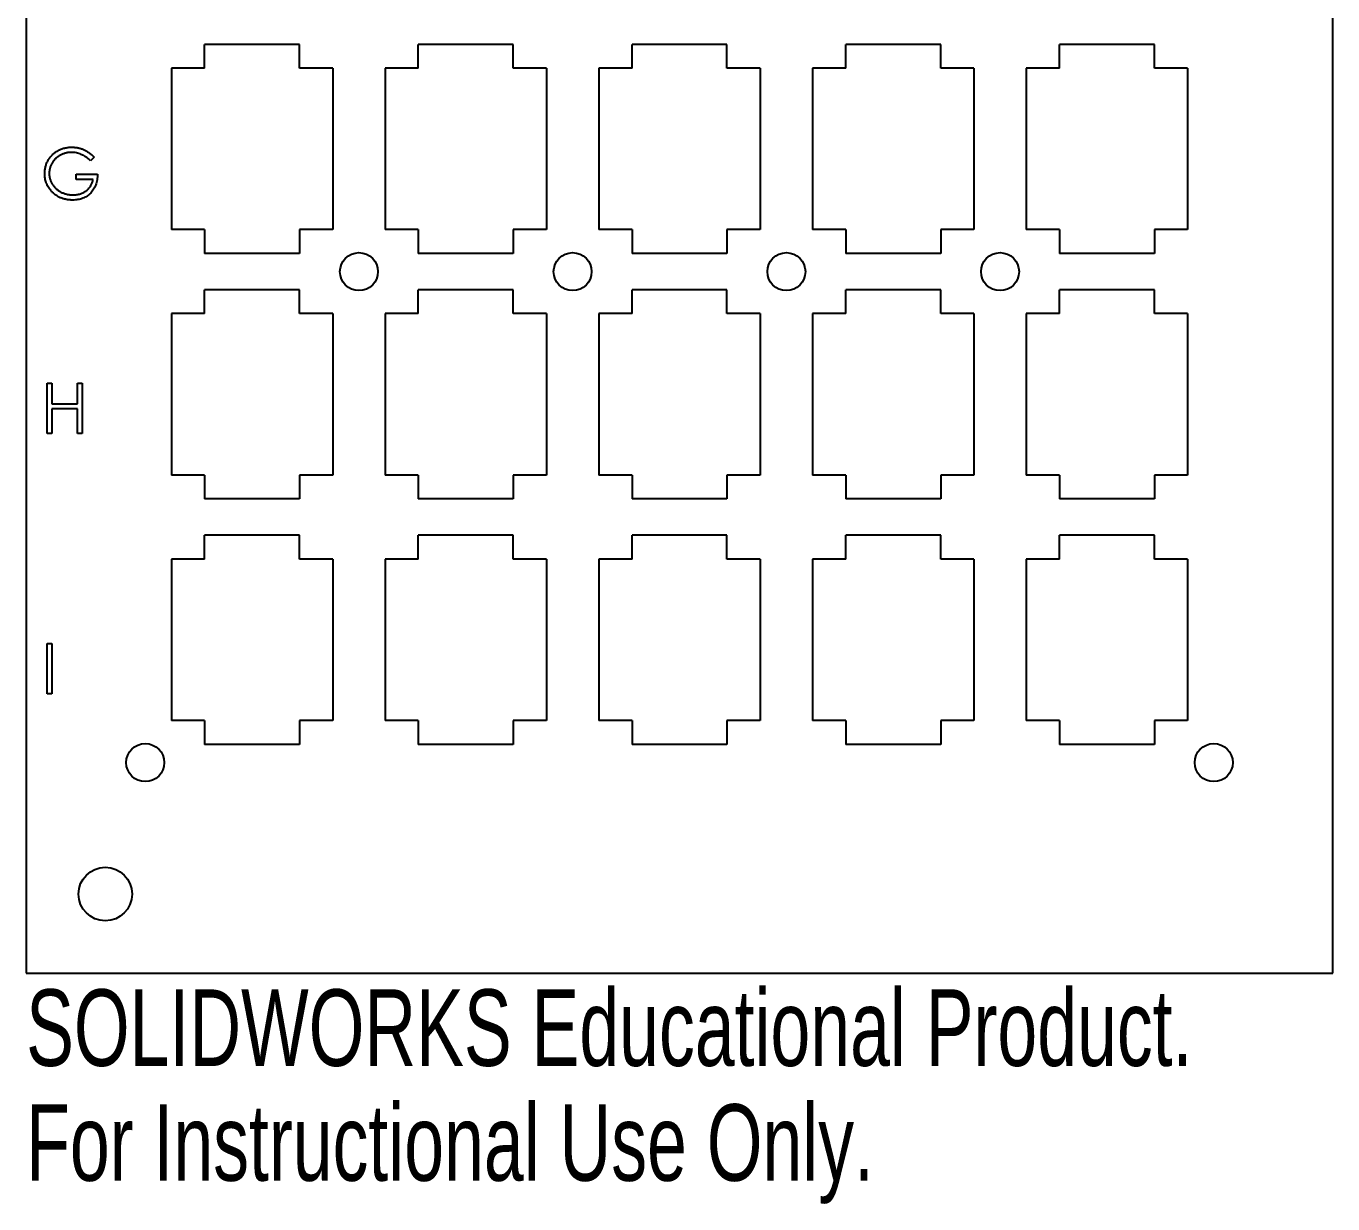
# Model space of a CAD drawing. Header units: millimetres. Extents: x -87 to -5, y -180 to -1.
# Drawn here: x -87.2 to -4.7, y -180.5 to -106.1 of the extents above; entities that cross this region are included whole.
import ezdxf

# ---------------------------------------------------------------- set-up
doc = ezdxf.new("R2010")
doc.units = ezdxf.units.MM
doc.styles.add('SLDTEXTSTYLE0', font='TXT', dxfattribs={"width": 0.7})

msp = doc.modelspace()

# ---------------------------------------------------------------- linework, layer by layer
at = {"color": 7, "linetype": 'Continuous', "lineweight": 25}
for p, q in [((-87.239, -0.808), (-87.239, -165.908)), ((-4.689, -165.908), (-4.689, -0.808)), ((-69.964, -107.258), (-75.964, -107.258)), ((-75.964, -108.758), (-75.964, -107.258)), ((-69.964, -108.758), (-69.964, -107.258)), ((-56.464, -107.258), (-62.464, -107.258)), ((-62.464, -108.758), (-62.464, -107.258)), ((-56.464, -108.758), (-56.464, -107.258)), ((-42.964, -107.258), (-48.964, -107.258)), ((-48.964, -108.758), (-48.964, -107.258)), ((-42.964, -108.758), (-42.964, -107.258)), ((-29.464, -107.258), (-35.464, -107.258)), ((-35.464, -108.758), (-35.464, -107.258)), ((-29.464, -108.758), (-29.464, -107.258)), ((-15.964, -107.258), (-21.964, -107.258)), ((-21.964, -108.758), (-21.964, -107.258)), ((-15.964, -108.758), (-15.964, -107.258)), ((-75.964, -108.758), (-78.064, -108.758)), ((-78.064, -108.758), (-78.064, -118.958)), ((-67.864, -108.758), (-69.964, -108.758)), ((-67.864, -108.758), (-67.864, -118.958)), ((-64.564, -108.758), (-64.564, -118.958)), ((-62.464, -108.758), (-64.564, -108.758)), ((-54.364, -108.758), (-56.464, -108.758)), ((-54.364, -108.758), (-54.364, -118.958)), ((-48.964, -108.758), (-51.064, -108.758)), ((-51.064, -108.758), (-51.064, -118.958)), ((-40.864, -108.758), (-42.964, -108.758)), ((-40.864, -108.758), (-40.864, -118.958)), ((-35.464, -108.758), (-37.564, -108.758)), ((-37.564, -108.758), (-37.564, -118.958)), ((-27.364, -108.758), (-29.464, -108.758)), ((-27.364, -108.758), (-27.364, -118.958)), ((-21.964, -108.758), (-24.064, -108.758)), ((-24.064, -108.758), (-24.064, -118.958)), ((-13.864, -108.758), (-15.964, -108.758)), ((-13.864, -108.758), (-13.864, -118.958)), ((-82.934, -114.374), (-83.178, -114.605)), ((-84.074, -115.46), (-82.73, -115.46)), ((-84.074, -115.786), (-84.074, -115.46)), ((-83.015, -115.786), (-84.074, -115.786)), ((-75.964, -118.958), (-78.064, -118.958)), ((-75.964, -118.958), (-75.964, -120.458)), ((-69.964, -118.958), (-69.964, -120.458)), ((-67.864, -118.958), (-69.964, -118.958)), ((-62.464, -118.958), (-64.564, -118.958)), ((-62.464, -118.958), (-62.464, -120.458)), ((-56.464, -118.958), (-56.464, -120.458)), ((-54.364, -118.958), (-56.464, -118.958)), ((-48.964, -118.958), (-51.064, -118.958)), ((-48.964, -118.958), (-48.964, -120.458)), ((-42.964, -118.958), (-42.964, -120.458)), ((-40.864, -118.958), (-42.964, -118.958)), ((-35.464, -118.958), (-37.564, -118.958)), ((-35.464, -118.958), (-35.464, -120.458)), ((-29.464, -118.958), (-29.464, -120.458)), ((-27.364, -118.958), (-29.464, -118.958)), ((-21.964, -118.958), (-24.064, -118.958)), ((-21.964, -118.958), (-21.964, -120.458)), ((-15.964, -118.958), (-15.964, -120.458)), ((-13.864, -118.958), (-15.964, -118.958)), ((-69.964, -120.458), (-75.964, -120.458)), ((-56.464, -120.458), (-62.464, -120.458)), ((-42.964, -120.458), (-48.964, -120.458)), ((-29.464, -120.458), (-35.464, -120.458)), ((-15.964, -120.458), (-21.964, -120.458)), ((-69.964, -122.758), (-75.964, -122.758)), ((-75.964, -124.258), (-75.964, -122.758)), ((-69.964, -124.258), (-69.964, -122.758)), ((-56.464, -122.758), (-62.464, -122.758)), ((-62.464, -124.258), (-62.464, -122.758)), ((-56.464, -124.258), (-56.464, -122.758)), ((-42.964, -122.758), (-48.964, -122.758)), ((-48.964, -124.258), (-48.964, -122.758)), ((-42.964, -124.258), (-42.964, -122.758)), ((-29.464, -122.758), (-35.464, -122.758)), ((-35.464, -124.258), (-35.464, -122.758)), ((-29.464, -124.258), (-29.464, -122.758)), ((-15.964, -122.758), (-21.964, -122.758)), ((-21.964, -124.258), (-21.964, -122.758)), ((-15.964, -124.258), (-15.964, -122.758)), ((-78.064, -124.258), (-78.064, -134.458)), ((-75.964, -124.258), (-78.064, -124.258)), ((-67.864, -124.258), (-69.964, -124.258)), ((-67.864, -124.258), (-67.864, -134.458)), ((-64.564, -124.258), (-64.564, -134.458)), ((-62.464, -124.258), (-64.564, -124.258)), ((-54.364, -124.258), (-56.464, -124.258)), ((-54.364, -124.258), (-54.364, -134.458)), ((-48.964, -124.258), (-51.064, -124.258)), ((-51.064, -124.258), (-51.064, -134.458)), ((-40.864, -124.258), (-42.964, -124.258)), ((-40.864, -124.258), (-40.864, -134.458)), ((-35.464, -124.258), (-37.564, -124.258)), ((-37.564, -124.258), (-37.564, -134.458)), ((-27.364, -124.258), (-29.464, -124.258)), ((-27.364, -124.258), (-27.364, -134.458)), ((-21.964, -124.258), (-24.064, -124.258)), ((-24.064, -124.258), (-24.064, -134.458)), ((-13.864, -124.258), (-15.964, -124.258)), ((-13.864, -124.258), (-13.864, -134.458)), ((-85.905, -128.649), (-85.62, -128.649)), ((-85.905, -131.824), (-85.905, -128.649)), ((-85.62, -128.649), (-85.62, -129.951)), ((-83.992, -128.649), (-83.707, -128.649)), ((-83.992, -129.951), (-83.992, -128.649)), ((-83.707, -128.649), (-83.707, -131.824)), ((-85.62, -129.951), (-83.992, -129.951)), ((-85.62, -130.277), (-85.62, -131.824)), ((-83.992, -130.277), (-85.62, -130.277)), ((-83.992, -131.824), (-83.992, -130.277)), ((-85.62, -131.824), (-85.905, -131.824)), ((-83.707, -131.824), (-83.992, -131.824)), ((-75.964, -134.458), (-78.064, -134.458)), ((-75.964, -134.458), (-75.964, -135.958)), ((-67.864, -134.458), (-69.964, -134.458)), ((-69.964, -134.458), (-69.964, -135.958)), ((-62.464, -134.458), (-64.564, -134.458)), ((-62.464, -134.458), (-62.464, -135.958)), ((-56.464, -134.458), (-56.464, -135.958)), ((-54.364, -134.458), (-56.464, -134.458)), ((-48.964, -134.458), (-51.064, -134.458)), ((-48.964, -134.458), (-48.964, -135.958)), ((-42.964, -134.458), (-42.964, -135.958)), ((-40.864, -134.458), (-42.964, -134.458)), ((-35.464, -134.458), (-37.564, -134.458)), ((-35.464, -134.458), (-35.464, -135.958)), ((-29.464, -134.458), (-29.464, -135.958)), ((-27.364, -134.458), (-29.464, -134.458)), ((-21.964, -134.458), (-24.064, -134.458)), ((-21.964, -134.458), (-21.964, -135.958)), ((-15.964, -134.458), (-15.964, -135.958)), ((-13.864, -134.458), (-15.964, -134.458)), ((-69.964, -135.958), (-75.964, -135.958)), ((-56.464, -135.958), (-62.464, -135.958)), ((-42.964, -135.958), (-48.964, -135.958)), ((-29.464, -135.958), (-35.464, -135.958)), ((-15.964, -135.958), (-21.964, -135.958)), ((-69.964, -138.258), (-75.964, -138.258)), ((-75.964, -139.758), (-75.964, -138.258)), ((-69.964, -139.758), (-69.964, -138.258)), ((-56.464, -138.258), (-62.464, -138.258)), ((-62.464, -139.758), (-62.464, -138.258)), ((-56.464, -139.758), (-56.464, -138.258)), ((-42.964, -138.258), (-48.964, -138.258)), ((-48.964, -139.758), (-48.964, -138.258)), ((-42.964, -139.758), (-42.964, -138.258)), ((-29.464, -138.258), (-35.464, -138.258)), ((-35.464, -139.758), (-35.464, -138.258)), ((-29.464, -139.758), (-29.464, -138.258)), ((-15.964, -138.258), (-21.964, -138.258)), ((-21.964, -139.758), (-21.964, -138.258)), ((-15.964, -139.758), (-15.964, -138.258)), ((-75.964, -139.758), (-78.064, -139.758)), ((-78.064, -139.758), (-78.064, -149.958)), ((-67.864, -139.758), (-69.964, -139.758)), ((-67.864, -139.758), (-67.864, -149.958)), ((-62.464, -139.758), (-64.564, -139.758)), ((-64.564, -139.758), (-64.564, -149.958)), ((-54.364, -139.758), (-56.464, -139.758)), ((-54.364, -139.758), (-54.364, -149.958)), ((-48.964, -139.758), (-51.064, -139.758)), ((-51.064, -139.758), (-51.064, -149.958)), ((-40.864, -139.758), (-42.964, -139.758)), ((-40.864, -139.758), (-40.864, -149.958)), ((-35.464, -139.758), (-37.564, -139.758)), ((-37.564, -139.758), (-37.564, -149.958)), ((-27.364, -139.758), (-29.464, -139.758)), ((-27.364, -139.758), (-27.364, -149.958)), ((-21.964, -139.758), (-24.064, -139.758)), ((-24.064, -139.758), (-24.064, -149.958)), ((-13.864, -139.758), (-15.964, -139.758)), ((-13.864, -139.758), (-13.864, -149.958)), ((-85.905, -145.094), (-85.62, -145.094)), ((-85.905, -148.269), (-85.905, -145.094)), ((-85.62, -145.094), (-85.62, -148.269)), ((-85.62, -148.269), (-85.905, -148.269)), ((-75.964, -149.958), (-78.064, -149.958)), ((-75.964, -149.958), (-75.964, -151.458)), ((-69.964, -149.958), (-69.964, -151.458)), ((-67.864, -149.958), (-69.964, -149.958)), ((-62.464, -149.958), (-64.564, -149.958)), ((-62.464, -149.958), (-62.464, -151.458)), ((-56.464, -149.958), (-56.464, -151.458)), ((-54.364, -149.958), (-56.464, -149.958)), ((-48.964, -149.958), (-51.064, -149.958)), ((-48.964, -149.958), (-48.964, -151.458)), ((-42.964, -149.958), (-42.964, -151.458)), ((-40.864, -149.958), (-42.964, -149.958)), ((-35.464, -149.958), (-37.564, -149.958)), ((-35.464, -149.958), (-35.464, -151.458)), ((-29.464, -149.958), (-29.464, -151.458)), ((-27.364, -149.958), (-29.464, -149.958)), ((-21.964, -149.958), (-24.064, -149.958)), ((-21.964, -149.958), (-21.964, -151.458)), ((-15.964, -149.958), (-15.964, -151.458)), ((-13.864, -149.958), (-15.964, -149.958)), ((-69.964, -151.458), (-75.964, -151.458)), ((-56.464, -151.458), (-62.464, -151.458)), ((-42.964, -151.458), (-48.964, -151.458)), ((-29.464, -151.458), (-35.464, -151.458)), ((-15.964, -151.458), (-21.964, -151.458)), ((-87.239, -165.908), (-4.689, -165.908))]:
    msp.add_line(p, q, dxfattribs=at)
for centre, radius in [((-66.214, -121.608), 1.2), ((-52.714, -121.608), 1.2), ((-39.214, -121.608), 1.2), ((-25.714, -121.608), 1.2), ((-79.714, -152.608), 1.2), ((-12.214, -152.608), 1.2), ((-82.239, -160.908), 1.689)]:
    msp.add_circle(centre, radius, dxfattribs=at)
for points, knots in [([(-86.068, -115.418), (-86.068, -115.381), (-86.067, -115.307), (-86.055, -115.197), (-86.038, -115.088), (-86.014, -114.982), (-85.983, -114.878), (-85.944, -114.776), (-85.899, -114.675), (-85.847, -114.577), (-85.789, -114.483), (-85.726, -114.394), (-85.657, -114.31), (-85.583, -114.231), (-85.504, -114.157), (-85.42, -114.089), (-85.331, -114.026), (-85.237, -113.969), (-85.138, -113.918), (-85.037, -113.873), (-84.932, -113.835), (-84.824, -113.804), (-84.712, -113.781), (-84.598, -113.764), (-84.48, -113.752), (-84.401, -113.751), (-84.361, -113.751)], [0, 0, 0, 0, 0.04204, 0.083545, 0.124644, 0.165305, 0.206173, 0.246974, 0.288333, 0.32999, 0.371802, 0.412742, 0.453464, 0.493833, 0.534375, 0.574947, 0.615887, 0.657246, 0.699003, 0.740483, 0.782323, 0.824565, 0.86704, 0.910499, 0.954619, 1, 1, 1, 1]), ([(-84.361, -113.751), (-84.328, -113.751), (-84.262, -113.752), (-84.165, -113.759), (-84.07, -113.771), (-83.976, -113.787), (-83.883, -113.808), (-83.792, -113.833), (-83.703, -113.863), (-83.614, -113.898), (-83.527, -113.938), (-83.44, -113.984), (-83.354, -114.035), (-83.269, -114.092), (-83.184, -114.154), (-83.1, -114.222), (-83.016, -114.295), (-82.961, -114.347), (-82.934, -114.374)], [0, 0, 0, 0, 0.061617, 0.122179, 0.182216, 0.241864, 0.30096, 0.359969, 0.419033, 0.478069, 0.537993, 0.59896, 0.661321, 0.725248, 0.79122, 0.858746, 0.928318, 1, 1, 1, 1]), ([(-84.37, -114.076), (-84.401, -114.077), (-84.462, -114.077), (-84.554, -114.087), (-84.644, -114.101), (-84.733, -114.121), (-84.821, -114.146), (-84.908, -114.177), (-84.994, -114.214), (-85.078, -114.257), (-85.16, -114.303), (-85.236, -114.355), (-85.309, -114.41), (-85.377, -114.47), (-85.439, -114.534), (-85.498, -114.602), (-85.552, -114.673), (-85.6, -114.749), (-85.643, -114.827), (-85.68, -114.906), (-85.713, -114.987), (-85.737, -115.068), (-85.758, -115.151), (-85.773, -115.235), (-85.781, -115.32), (-85.783, -115.377), (-85.783, -115.406)], [0, 0, 0, 0, 0.04284, 0.085568, 0.127714, 0.170062, 0.212779, 0.255472, 0.298866, 0.342848, 0.386513, 0.429516, 0.471868, 0.51371, 0.555061, 0.596513, 0.637859, 0.67956, 0.721068, 0.76189, 0.801925, 0.841812, 0.881065, 0.920636, 0.960103, 1, 1, 1, 1]), ([(-83.178, -114.605), (-83.222, -114.564), (-83.31, -114.482), (-83.452, -114.375), (-83.6, -114.283), (-83.754, -114.209), (-83.91, -114.15), (-84.065, -114.108), (-84.218, -114.081), (-84.32, -114.078), (-84.37, -114.076)], [0, 0, 0, 0, 0.136133, 0.269021, 0.398733, 0.527306, 0.652311, 0.771699, 0.887504, 1, 1, 1, 1]), ([(-85.679, -116.488), (-85.71, -116.449), (-85.772, -116.373), (-85.851, -116.25), (-85.918, -116.122), (-85.973, -115.99), (-86.016, -115.853), (-86.046, -115.712), (-86.064, -115.567), (-86.067, -115.468), (-86.068, -115.418)], [0, 0, 0, 0, 0.127896, 0.253668, 0.376738, 0.499344, 0.621999, 0.745699, 0.871345, 1, 1, 1, 1]), ([(-85.783, -115.406), (-85.783, -115.435), (-85.781, -115.493), (-85.772, -115.581), (-85.756, -115.667), (-85.735, -115.751), (-85.707, -115.835), (-85.673, -115.918), (-85.633, -115.999), (-85.587, -116.079), (-85.536, -116.157), (-85.479, -116.23), (-85.418, -116.299), (-85.352, -116.364), (-85.282, -116.425), (-85.206, -116.482), (-85.126, -116.534), (-85.041, -116.581), (-84.954, -116.624), (-84.864, -116.661), (-84.771, -116.693), (-84.676, -116.718), (-84.58, -116.739), (-84.481, -116.752), (-84.38, -116.762), (-84.313, -116.762), (-84.278, -116.763)], [0, 0, 0, 0, 0.038996, 0.077886, 0.116658, 0.155425, 0.194361, 0.234007, 0.274295, 0.315417, 0.356772, 0.398061, 0.438867, 0.479803, 0.521246, 0.562815, 0.605269, 0.648388, 0.691709, 0.735134, 0.778356, 0.821651, 0.865516, 0.909726, 0.95452, 1, 1, 1, 1]), ([(-82.73, -115.46), (-82.732, -115.521), (-82.735, -115.64), (-82.756, -115.813), (-82.791, -115.977), (-82.837, -116.131), (-82.898, -116.275), (-82.972, -116.41), (-83.06, -116.535), (-83.159, -116.65), (-83.271, -116.753), (-83.391, -116.843), (-83.521, -116.919), (-83.661, -116.981), (-83.809, -117.03), (-83.966, -117.064), (-84.131, -117.084), (-84.245, -117.087), (-84.303, -117.088)], [0, 0, 0, 0, 0.071272, 0.139493, 0.204635, 0.267406, 0.328446, 0.388397, 0.447734, 0.507392, 0.566768, 0.625478, 0.684067, 0.743248, 0.804033, 0.866499, 0.931723, 1, 1, 1, 1]), ([(-84.278, -116.763), (-84.237, -116.762), (-84.156, -116.76), (-84.038, -116.747), (-83.924, -116.727), (-83.814, -116.696), (-83.71, -116.658), (-83.611, -116.611), (-83.516, -116.555), (-83.427, -116.492), (-83.345, -116.422), (-83.27, -116.347), (-83.205, -116.266), (-83.148, -116.18), (-83.102, -116.089), (-83.063, -115.992), (-83.034, -115.891), (-83.021, -115.821), (-83.015, -115.786)], [0, 0, 0, 0, 0.070637, 0.138708, 0.204939, 0.269469, 0.332671, 0.395498, 0.457967, 0.520867, 0.583068, 0.643278, 0.702549, 0.760882, 0.819471, 0.878256, 0.938485, 1, 1, 1, 1]), ([(-84.303, -117.088), (-84.339, -117.088), (-84.41, -117.087), (-84.514, -117.08), (-84.616, -117.069), (-84.714, -117.052), (-84.81, -117.031), (-84.904, -117.005), (-84.994, -116.974), (-85.082, -116.939), (-85.167, -116.899), (-85.248, -116.854), (-85.327, -116.805), (-85.404, -116.751), (-85.477, -116.693), (-85.547, -116.629), (-85.615, -116.561), (-85.658, -116.512), (-85.679, -116.488)], [0, 0, 0, 0, 0.069237, 0.136557, 0.202094, 0.266464, 0.329769, 0.391879, 0.453271, 0.514115, 0.57439, 0.634142, 0.693923, 0.754152, 0.81447, 0.875661, 0.937348, 1, 1, 1, 1])]:
    msp.add_open_spline(points, degree=3, knots=knots, dxfattribs=at)

# ---------------------------------------------------------------- texts
at = {"color": 7, "linetype": 'Continuous', "char_height": 4.83362, "attachment_point": 1, "style": 'SLDTEXTSTYLE0'}
for s, insert in [('SOLIDWORKS Educational Product.', (-87.239, -166.927)), ('For Instructional Use Only.', (-87.239, -174.178))]:
    msp.add_mtext(s, dxfattribs=dict(at, insert=insert))

doc.saveas('drawing.dxf')
